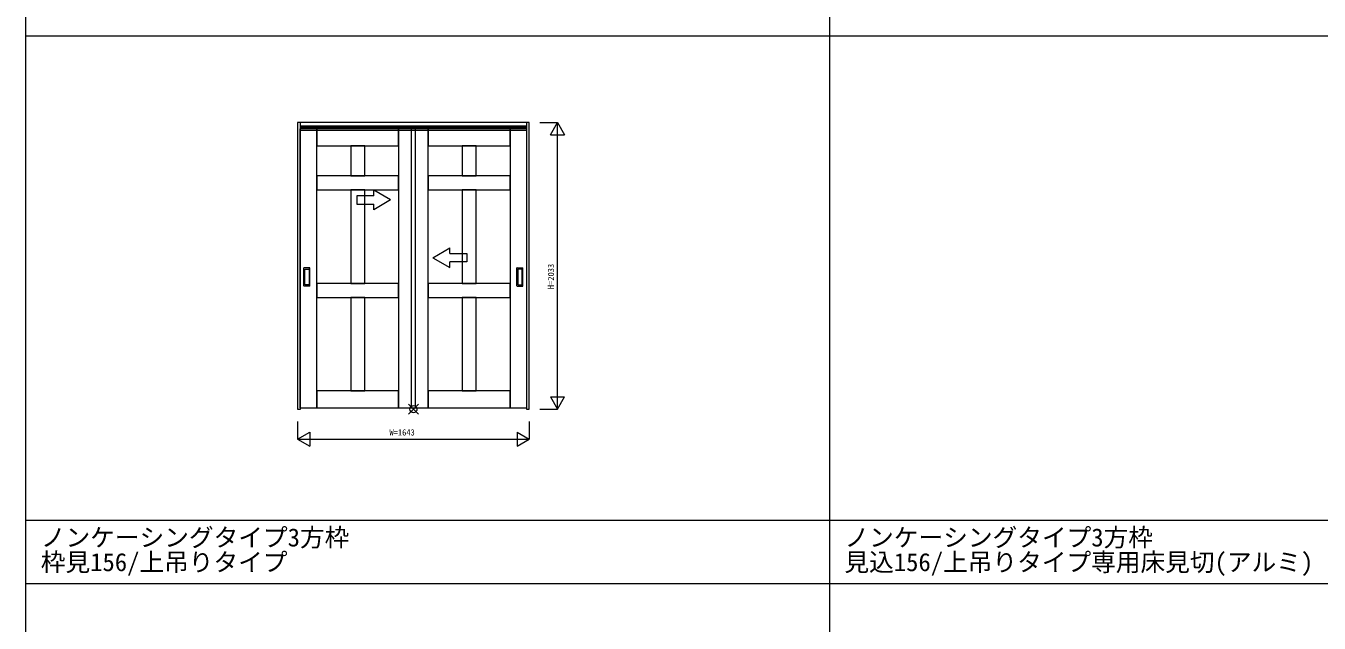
# Model space of a CAD drawing. Units: millimetres, scale not verified. Extents: x -14341 to 14341, y -10000 to 10000.
# Drawn here: x -14341 to -5171, y -4235 to 1 of the extents above; entities that cross this region are included whole.
import ezdxf
from ezdxf.enums import TextEntityAlignment as Align

# ---------------------------------------------------------------- set-up
doc = ezdxf.new("R2010")
doc.units = ezdxf.units.MM
doc.header["$LTSCALE"] = 50
doc.layers.add('0-0_0', color=7, linetype='Continuous')
for name, color, linetype, lineweight in [('0-1_YKK_F1', 7, 'Continuous', 18), ('0-2_YKK_IN', 1, 'Continuous', 18), ('0-3_YKK_A1', 4, 'Continuous', 18), ('0-4_YKK_N1', 2, 'Continuous', 18)]:
    doc.layers.add(name, color=color, linetype=linetype, lineweight=lineweight)
doc.styles.add('ＭＳ ゴシック', font='')
doc.styles.get('ＭＳ ゴシック').set_extended_font_data('MS Gothic')

msp = doc.modelspace()

# ---------------------------------------------------------------- linework, layer by layer
at = {"layer": '0-1_YKK_F1'}
for p, q in [((-14340.51, -10000), (-14340.51, 10000)), ((-8640.51, -10000), (-8640.51, 9500)), ((-14340.51, -70), (14159.49, -70)), ((-14340.51, -3505), (14159.49, -3505)), ((-14340.51, -3955), (14159.49, -3955))]:
    msp.add_line(p, q, dxfattribs=at)
at = {"layer": '0-2_YKK_IN'}
for p, q in [((-11627.86, -2752.86), (-11557.15, -2682.14)), ((-11627.86, -2682.14), (-11557.15, -2752.86))]:
    msp.add_line(p, q, dxfattribs=at)
msp.add_circle((-11592.51, -2717.5), 25, dxfattribs=at)
at = {"layer": '0-3_YKK_A1'}
for p, q in [((-12394.01, -708.5), (-10791.01, -708.5)), ((-12394.01, -718.3), (-10791.01, -718.3)), ((-10795.01, -684.5), (-12390.01, -684.5)), ((-10791.01, -684.5), (-10791.01, -2717.5)), ((-12394.01, -738.5), (-10791.01, -738.5)), ((-11754.51, -1233.6), (-11874.51, -1164.32)), ((-11874.51, -1203.6), (-11874.51, -1164.32)), ((-11754.51, -1233.6), (-11874.51, -1302.88)), ((-11874.51, -1302.88), (-11874.51, -1263.6)), ((-11454.51, -1643.5), (-11334.51, -1574.22)), ((-11454.51, -1643.5), (-11334.51, -1712.78)), ((-11334.51, -1613.5), (-11334.51, -1574.22)), ((-12368.51, -1843.5), (-12368.51, -1715.5)), ((-12327.51, -1714.5), (-12367.51, -1714.5)), ((-12362.51, -1833.5), (-12362.51, -1725.5)), ((-12361.51, -1724.5), (-12333.51, -1724.5)), ((-12332.51, -1725.5), (-12332.51, -1833.5)), ((-12326.51, -1843.5), (-12326.51, -1715.5)), ((-11334.51, -1712.78), (-11334.51, -1673.5)), ((-10858.51, -1843.5), (-10858.51, -1715.5)), ((-10857.51, -1714.5), (-10817.51, -1714.5)), ((-10852.51, -1725.5), (-10852.51, -1833.5)), ((-10823.51, -1724.5), (-10851.51, -1724.5)), ((-10822.51, -1833.5), (-10822.51, -1725.5)), ((-10816.51, -1843.5), (-10816.51, -1715.5)), ((-12327.51, -1844.5), (-12367.51, -1844.5)), ((-12333.51, -1834.5), (-12361.51, -1834.5)), ((-10857.51, -1844.5), (-10817.51, -1844.5)), ((-10851.51, -1834.5), (-10823.51, -1834.5))]:
    msp.add_line(p, q, dxfattribs=at)
for points in [[(-12414.01, -2717.5), (-12394.01, -2717.5), (-12394.01, -684.5)], [(-12390.01, -684.5), (-12414.01, -684.5), (-12414.01, -2717.5)], [(-10791.01, -2717.5), (-10771.01, -2717.5), (-10771.01, -684.5), (-10795.01, -684.5)], [(-11874.51, -1203.6), (-11994.51, -1203.6), (-11994.51, -1263.6), (-11874.51, -1263.6)], [(-11334.51, -1613.5), (-11214.51, -1613.5), (-11214.51, -1673.5), (-11334.51, -1673.5)]]:
    msp.add_lwpolyline(points, dxfattribs=at)
for points in [[(-12397.51, -2708.5), (-12277.51, -2708.5), (-12277.51, -728.5), (-12397.51, -728.5)], [(-12277.51, -848.5), (-11697.51, -848.5), (-11697.51, -728.5), (-12277.51, -728.5)], [(-11697.51, -2708.5), (-11577.51, -2708.5), (-11577.51, -728.5), (-11697.51, -728.5)], [(-11607.51, -2708.5), (-11487.51, -2708.5), (-11487.51, -728.5), (-11607.51, -728.5)], [(-11487.51, -848.5), (-10907.51, -848.5), (-10907.51, -728.5), (-11487.51, -728.5)], [(-10907.51, -2708.5), (-10787.51, -2708.5), (-10787.51, -728.5), (-10907.51, -728.5)], [(-12037.51, -848.5), (-12037.51, -1062.45), (-11937.51, -1062.45), (-11937.51, -848.5)], [(-11247.51, -848.5), (-11247.51, -1062.45), (-11147.51, -1062.45), (-11147.51, -848.5)], [(-12277.51, -1162.39), (-11697.51, -1162.5), (-11697.51, -1062.5), (-12277.51, -1062.39)], [(-11487.51, -1162.39), (-10907.51, -1162.5), (-10907.51, -1062.5), (-11487.51, -1062.39)], [(-12037.51, -1162.45), (-12037.51, -1825.45), (-11937.51, -1825.45), (-11937.51, -1162.45)], [(-11247.51, -1162.45), (-11247.51, -1825.45), (-11147.51, -1825.45), (-11147.51, -1162.45)], [(-12277.51, -1925.39), (-11697.51, -1925.5), (-11697.51, -1825.5), (-12277.51, -1825.39)], [(-11487.51, -1925.39), (-10907.51, -1925.5), (-10907.51, -1825.5), (-11487.51, -1825.39)], [(-12037.51, -1925.45), (-12037.51, -2588.5), (-11937.51, -2588.5), (-11937.51, -1925.45)], [(-11247.51, -1925.45), (-11247.51, -2588.5), (-11147.51, -2588.5), (-11147.51, -1925.45)], [(-12277.51, -2708.5), (-11697.51, -2708.5), (-11697.51, -2588.5), (-12277.51, -2588.5)], [(-11487.51, -2708.5), (-10907.51, -2708.5), (-10907.51, -2588.5), (-11487.51, -2588.5)]]:
    msp.add_lwpolyline(points, close=True, dxfattribs=at)
for centre, start, end in [((-12367.51, -1715.5), 90, 180), ((-12361.51, -1725.5), 90, 180), ((-12333.51, -1725.5), 0, 90), ((-12327.51, -1715.5), 0, 90), ((-10857.51, -1715.5), 90, 180), ((-10851.51, -1725.5), 90, 180), ((-10823.51, -1725.5), 360, 90), ((-10817.51, -1715.5), 0, 90), ((-12361.51, -1833.5), 180, 270), ((-12333.51, -1833.5), 270, 0), ((-10851.51, -1833.5), 180, 270), ((-10823.51, -1833.5), 270, 360), ((-12367.51, -1843.5), 180, 270), ((-12327.51, -1843.5), 270, 0), ((-10857.51, -1843.5), 180, 270), ((-10817.51, -1843.5), 270, 0)]:
    msp.add_arc(centre, 1, start, end, dxfattribs=at)
at = {"layer": '0-4_YKK_N1'}
for p, q in [((-10696.01, -684.5), (-10571.01, -684.5)), ((-10621.01, -771.1), (-10571.01, -684.5)), ((-10571.01, -2717.5), (-10571.01, -684.5)), ((-10571.01, -684.5), (-10521.01, -771.1)), ((-10621.01, -771.1), (-10521.01, -771.1)), ((-10621.01, -2630.9), (-10571.01, -2717.5)), ((-10621.01, -2630.9), (-10521.01, -2630.9)), ((-10571.01, -2717.5), (-10521.01, -2630.9)), ((-10696.01, -2717.5), (-10571.01, -2717.5)), ((-12414.01, -2804.5), (-12414.01, -2929.5)), ((-10771.01, -2804.5), (-10771.01, -2929.5)), ((-12414.01, -2929.5), (-12327.41, -2879.5)), ((-12414.01, -2929.5), (-10771.01, -2929.5)), ((-12414.01, -2929.5), (-12327.41, -2979.5)), ((-12327.41, -2879.5), (-12327.41, -2979.5)), ((-10857.61, -2879.5), (-10857.61, -2979.5)), ((-10857.61, -2879.5), (-10771.01, -2929.5)), ((-10857.61, -2979.5), (-10771.01, -2929.5))]:
    msp.add_line(p, q, dxfattribs=at)

# ---------------------------------------------------------------- texts
at = {"layer": '0-0_0', "style": 'ＭＳ ゴシック'}
for s, p in [('ノンケーシングタイプ3方枠', (-14234.51, -3730)), ('ノンケーシングタイプ3方枠', (-8536.51, -3730)), ('枠見156/上吊りタイプ', (-14234.51, -3905)), ('見込156/上吊りタイプ専用床見切(アルミ)', (-8536.51, -3905))]:
    msp.add_text(s, height=128.3, dxfattribs=at).set_placement(p, align=Align.BOTTOM_LEFT)
at = {"layer": '0-4_YKK_N1', "color": 7, "style": 'ＭＳ ゴシック'}
msp.add_text('H=2033', height=43.99, rotation=90, dxfattribs=at).set_placement((-10583.01, -1866), align=Align.BOTTOM_LEFT)
msp.add_text('W=1643', height=43.99, dxfattribs=at).set_placement((-11762.51, -2917.5), align=Align.BOTTOM_LEFT)

doc.saveas('drawing.dxf')
